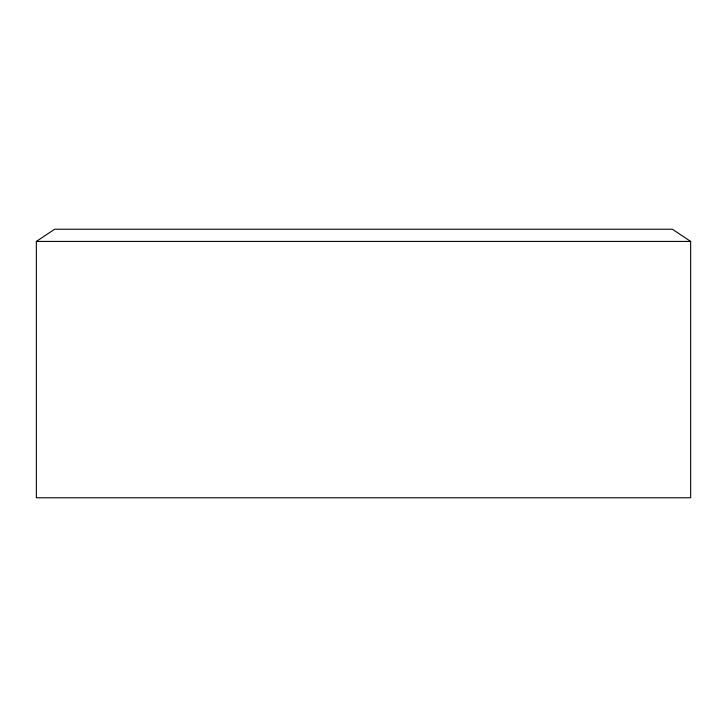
<?xml version="1.0" encoding="UTF-8"?>
<svg xmlns="http://www.w3.org/2000/svg" width="727" height="727" viewBox="0 0 727 727"><rect width="100%" height="100%" fill="white"/><g stroke="black" fill="none" stroke-linecap="round" stroke-linejoin="round"><path stroke-width="1.09" d="M36.35 241.428L54.661 229.223L672.339 229.223L690.65 241.428L690.65 497.777L36.35 497.777L36.35 241.428L690.65 241.428"/></g></svg>
